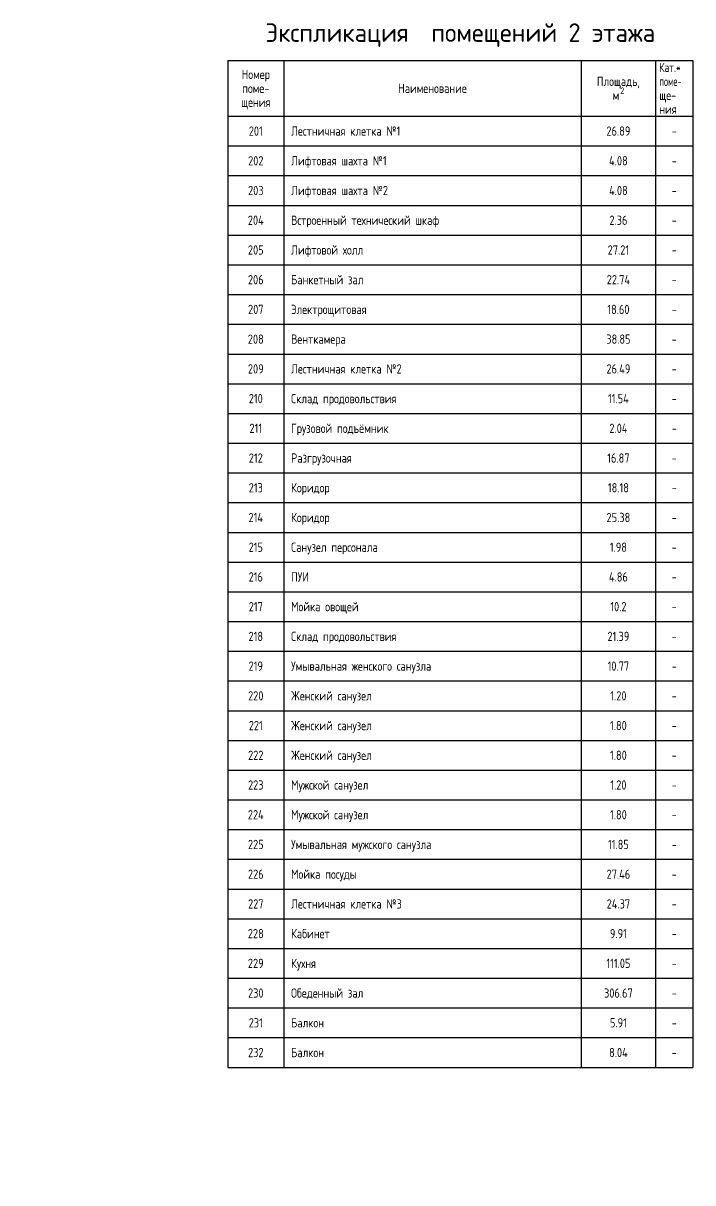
# Model space of a CAD drawing. Header units: millimetres. Extents: x -4830 to 49130, y -6810 to 29910.
# Drawn here: x 31127 to 49130, y -2606 to 28603 of the extents above; entities that cross this region are included whole.
import ezdxf
from ezdxf.enums import TextEntityAlignment as Align

# ---------------------------------------------------------------- set-up
doc = ezdxf.new("R2010")
doc.units = ezdxf.units.MM
doc.layers.add('Оборудование', color=5, linetype='Continuous', lineweight=18)
doc.layers.add('текст', color=7, linetype='Continuous')
doc.styles.add('GOST-2.304_Type-B', font='GOST_Common.ttf')
doc.styles.add('ГОСТ 2.304', font='CS_Gost2304.shx')

# ---------------------------------------------------------------- blocks, each defined once
blk = doc.blocks.new('стул 2')
at = {"layer": 'Оборудование'}
for p, q in [((-144, 186), (0, 218)), ((-139, 161), (0, 192)), ((0, 218), (144, 186)), ((0, 192), (139, 161)), ((-217, -139), (-205, -139)), ((205, -139), (225, -139))]:
    blk.add_line(p, q, dxfattribs=at)
for centre, radius, start, end in [((0, 0), 248, 137.6785, 214.0081), ((0, 0), 223, 137.6785, 42.261), ((-139, 126), 60, 89.9697, 137.6785), ((-139, 126), 35, 89.9697, 137.6785), ((139, 126), 60, 42.261, 89.9697), ((139, 126), 35, 42.261, 89.9697), ((0, 0), 248, 325.9314, 42.261), ((-217, -164), 25, 89.9697, 226.7821), ((4, 72), 328, 222.4658, 317.4737), ((4, 72), 348, 226.7821, 313.1573), ((0, 51), 279, 222.6643, 317.2752), ((225, -164), 25, 313.1573, 89.9697)]:
    blk.add_arc(centre, radius, start, end, dxfattribs=at)
blk = doc.blocks.new('стол 9')
at = {"layer": 'Оборудование', "ltscale": 100}
blk.add_circle((0, 0), 400, dxfattribs=at)
at = {"layer": 'Оборудование'}
for p, rotation in [((-359, 622), 209.9999999999999), ((-718, 0), 270)]:
    blk.add_blockref('стул 2', p, dxfattribs=dict(at, rotation=rotation))

msp = doc.modelspace()

# ---------------------------------------------------------------- linework, layer by layer
at = {"layer": 'текст', "linetype": 'Continuous', "ltscale": 100}
for p, q in [((36630.3, 27600), (36630.3, 500)), ((36630.3, 27600), (49130.3, 27600)), ((38130.3, 27600), (38130.3, 500)), ((46130.3, 27600), (46130.3, 500)), ((48130.3, 27600), (48130.3, 500)), ((49130.3, 27600), (49130.3, 500)), ((36630.3, 26100), (49130.3, 26100)), ((36630.3, 25300), (49130.3, 25300)), ((36630.3, 24500), (49130.3, 24500)), ((36630.3, 23700), (49130.3, 23700)), ((36630.3, 22900), (49130.3, 22900)), ((36630.3, 22100), (49130.3, 22100)), ((36630.3, 21300), (49130.3, 21300)), ((36630.3, 20500), (49130.3, 20500)), ((36630.3, 19700), (49130.3, 19700)), ((36630.3, 18900), (49130.3, 18900)), ((36630.3, 18100), (49130.3, 18100)), ((36630.3, 17300), (49130.3, 17300)), ((36630.3, 16500), (49130.3, 16500)), ((36630.3, 15700), (49130.3, 15700)), ((36630.3, 14900), (49130.3, 14900)), ((36630.3, 14100), (49130.3, 14100)), ((36630.3, 13300), (49130.3, 13300)), ((36630.3, 12500), (49130.3, 12500)), ((36630.3, 11700), (49130.3, 11700)), ((36630.3, 10900), (49130.3, 10900)), ((36630.3, 10100), (49130.3, 10100)), ((36630.3, 9300), (49130.3, 9300)), ((36630.3, 8500), (49130.3, 8500)), ((36630.3, 7700), (49130.3, 7700)), ((36630.3, 6900), (49130.3, 6900)), ((36630.3, 6100), (49130.3, 6100)), ((36630.3, 5300), (49130.3, 5300)), ((36630.3, 4500), (49130.3, 4500)), ((36630.3, 3700), (49130.3, 3700)), ((36630.3, 2900), (49130.3, 2900)), ((36630.3, 2100), (49130.3, 2100)), ((36630.3, 1300), (49130.3, 1300)), ((36630.3, 500), (49130.3, 500))]:
    msp.add_line(p, q, dxfattribs=at)

# ---------------------------------------------------------------- block references
at = {"rotation": 330.0000000000001}
msp.add_blockref('стол 9', (30510, -2060), dxfattribs=at)

# ---------------------------------------------------------------- texts
at = {"layer": 'текст', "ltscale": 100, "style": 'GOST-2.304_Type-B'}
msp.add_text('Экспликация  помещений 2 этажа', height=500, dxfattribs=at).set_placement((42880.3, 28350), align=Align.MIDDLE_CENTER)
at = {"layer": 'текст', "linetype": 'Continuous', "ltscale": 100, "style": 'ГОСТ 2.304'}
for s, width, p in [('Кат.*', 0.901408, (48230.3, 27412.5)), ('поме-', 0.820513, (48230.3, 27037.5))]:
    msp.add_text(s, height=250, dxfattribs=dict(at, width=width)).set_placement(p, align=Align.MIDDLE_LEFT)
for s, height, p in [('Номер', 250, (37380.3, 27225)), ('Площадь,', 250, (47130.3, 27037.5)), ('поме-', 250, (37380.3, 26850)), ('Наименование', 250, (42130.3, 26850)), ('2', 175, (47236.6, 26787.5)), ('м', 250, (47064.7, 26662.5)), ('щения', 250, (37380.3, 26475)), ('201', 250, (37380.3, 25700)), ('26.89', 250, (47130.3, 25700)), ('-', 250, (48630.3, 25700)), ('202', 250, (37380.3, 24900)), ('4.08', 250, (47130.3, 24900)), ('-', 250, (48630.3, 24900)), ('203', 250, (37380.3, 24100)), ('4.08', 250, (47130.3, 24100)), ('-', 250, (48630.3, 24100)), ('204', 250, (37380.3, 23300)), ('2.36', 250, (47130.3, 23300)), ('-', 250, (48630.3, 23300)), ('205', 250, (37380.3, 22500)), ('27.21', 250, (47130.3, 22500)), ('-', 250, (48630.3, 22500)), ('206', 250, (37380.3, 21700)), ('22.74', 250, (47130.3, 21700)), ('-', 250, (48630.3, 21700)), ('207', 250, (37380.3, 20900)), ('18.60', 250, (47130.3, 20900)), ('-', 250, (48630.3, 20900)), ('208', 250, (37380.3, 20100)), ('38.85', 250, (47130.3, 20100)), ('-', 250, (48630.3, 20100)), ('209', 250, (37380.3, 19300)), ('26.49', 250, (47130.3, 19300)), ('-', 250, (48630.3, 19300)), ('210', 250, (37380.3, 18500)), ('11.54', 250, (47130.3, 18500)), ('-', 250, (48630.3, 18500)), ('211', 250, (37380.3, 17700)), ('2.04', 250, (47130.3, 17700)), ('-', 250, (48630.3, 17700)), ('212', 250, (37380.3, 16900)), ('16.87', 250, (47130.3, 16900)), ('-', 250, (48630.3, 16900)), ('213', 250, (37380.3, 16100)), ('18.18', 250, (47130.3, 16100)), ('-', 250, (48630.3, 16100)), ('214', 250, (37380.3, 15300)), ('25.38', 250, (47130.3, 15300)), ('-', 250, (48630.3, 15300)), ('215', 250, (37380.3, 14500)), ('1.98', 250, (47130.3, 14500)), ('-', 250, (48630.3, 14500)), ('216', 250, (37380.3, 13700)), ('4.86', 250, (47130.3, 13700)), ('-', 250, (48630.3, 13700)), ('217', 250, (37380.3, 12900)), ('10.2', 250, (47130.3, 12900)), ('-', 250, (48630.3, 12900)), ('218', 250, (37380.3, 12100)), ('21.39', 250, (47130.3, 12100)), ('-', 250, (48630.3, 12100)), ('219', 250, (37380.3, 11300)), ('10.77', 250, (47130.3, 11300)), ('-', 250, (48630.3, 11300)), ('220', 250, (37380.3, 10500)), ('1.20', 250, (47130.3, 10500)), ('-', 250, (48630.3, 10500)), ('221', 250, (37380.3, 9700)), ('1.80', 250, (47130.3, 9700)), ('-', 250, (48630.3, 9700)), ('222', 250, (37380.3, 8900)), ('1.80', 250, (47130.3, 8900)), ('-', 250, (48630.3, 8900)), ('223', 250, (37380.3, 8100)), ('1.20', 250, (47130.3, 8100)), ('-', 250, (48630.3, 8100)), ('224', 250, (37380.3, 7300)), ('1.80', 250, (47130.3, 7300)), ('-', 250, (48630.3, 7300)), ('225', 250, (37380.3, 6500)), ('11.85', 250, (47130.3, 6500)), ('-', 250, (48630.3, 6500)), ('226', 250, (37380.3, 5700)), ('27.46', 250, (47130.3, 5700)), ('-', 250, (48630.3, 5700)), ('227', 250, (37380.3, 4900)), ('24.37', 250, (47130.3, 4900)), ('-', 250, (48630.3, 4900)), ('228', 250, (37380.3, 4100)), ('9.91', 250, (47130.3, 4100)), ('-', 250, (48630.3, 4100)), ('229', 250, (37380.3, 3300)), ('111.05', 250, (47130.3, 3300)), ('-', 250, (48630.3, 3300)), ('230', 250, (37380.3, 2500)), ('306.67', 250, (47130.3, 2500)), ('-', 250, (48630.3, 2500)), ('231', 250, (37380.3, 1700)), ('5.91', 250, (47130.3, 1700)), ('-', 250, (48630.3, 1700)), ('232', 250, (37380.3, 900)), ('8.04', 250, (47130.3, 900)), ('-', 250, (48630.3, 900))]:
    msp.add_text(s, height=height, dxfattribs=at).set_placement(p, align=Align.MIDDLE_CENTER)
for s, p in [('ще-', (48230.3, 26662.5)), ('ния', (48230.3, 26287.5)), ('Лестничная клетка №1', (38330.3, 25700)), ('Лифтовая шахта №1', (38330.3, 24900)), ('Лифтовая шахта №2', (38330.3, 24100)), ('Встроенный технический шкаф', (38330.3, 23300)), ('Лифтовой холл', (38330.3, 22500)), ('Банкетный зал', (38330.3, 21700)), ('Электрощитовая', (38330.3, 20900)), ('Венткамера', (38330.3, 20100)), ('Лестничная клетка №2', (38330.3, 19300)), ('Склад продовольствия', (38330.3, 18500)), ('Грузовой подъёмник', (38330.3, 17700)), ('Разгрузочная', (38330.3, 16900)), ('Коридор', (38330.3, 16100)), ('Коридор', (38330.3, 15300)), ('Санузел персонала', (38330.3, 14500)), ('ПУИ', (38330.3, 13700)), ('Мойка овощей', (38330.3, 12900)), ('Склад продовольствия', (38330.3, 12100)), ('Умывальная женского санузла', (38330.3, 11300)), ('Женский санузел', (38330.3, 10500)), ('Женский санузел', (38330.3, 9700)), ('Женский санузел', (38330.3, 8900)), ('Мужской санузел', (38330.3, 8100)), ('Мужской санузел', (38330.3, 7300)), ('Умывальная мужского санузла', (38330.3, 6500)), ('Мойка посуды', (38330.3, 5700)), ('Лестничная клетка №3', (38330.3, 4900)), ('Кабинет', (38330.3, 4100)), ('Кухня', (38330.3, 3300)), ('Обеденный зал', (38330.3, 2500)), ('Балкон', (38330.3, 1700)), ('Балкон', (38330.3, 900))]:
    msp.add_text(s, height=250, dxfattribs=at).set_placement(p, align=Align.MIDDLE_LEFT)

doc.saveas('drawing.dxf')
